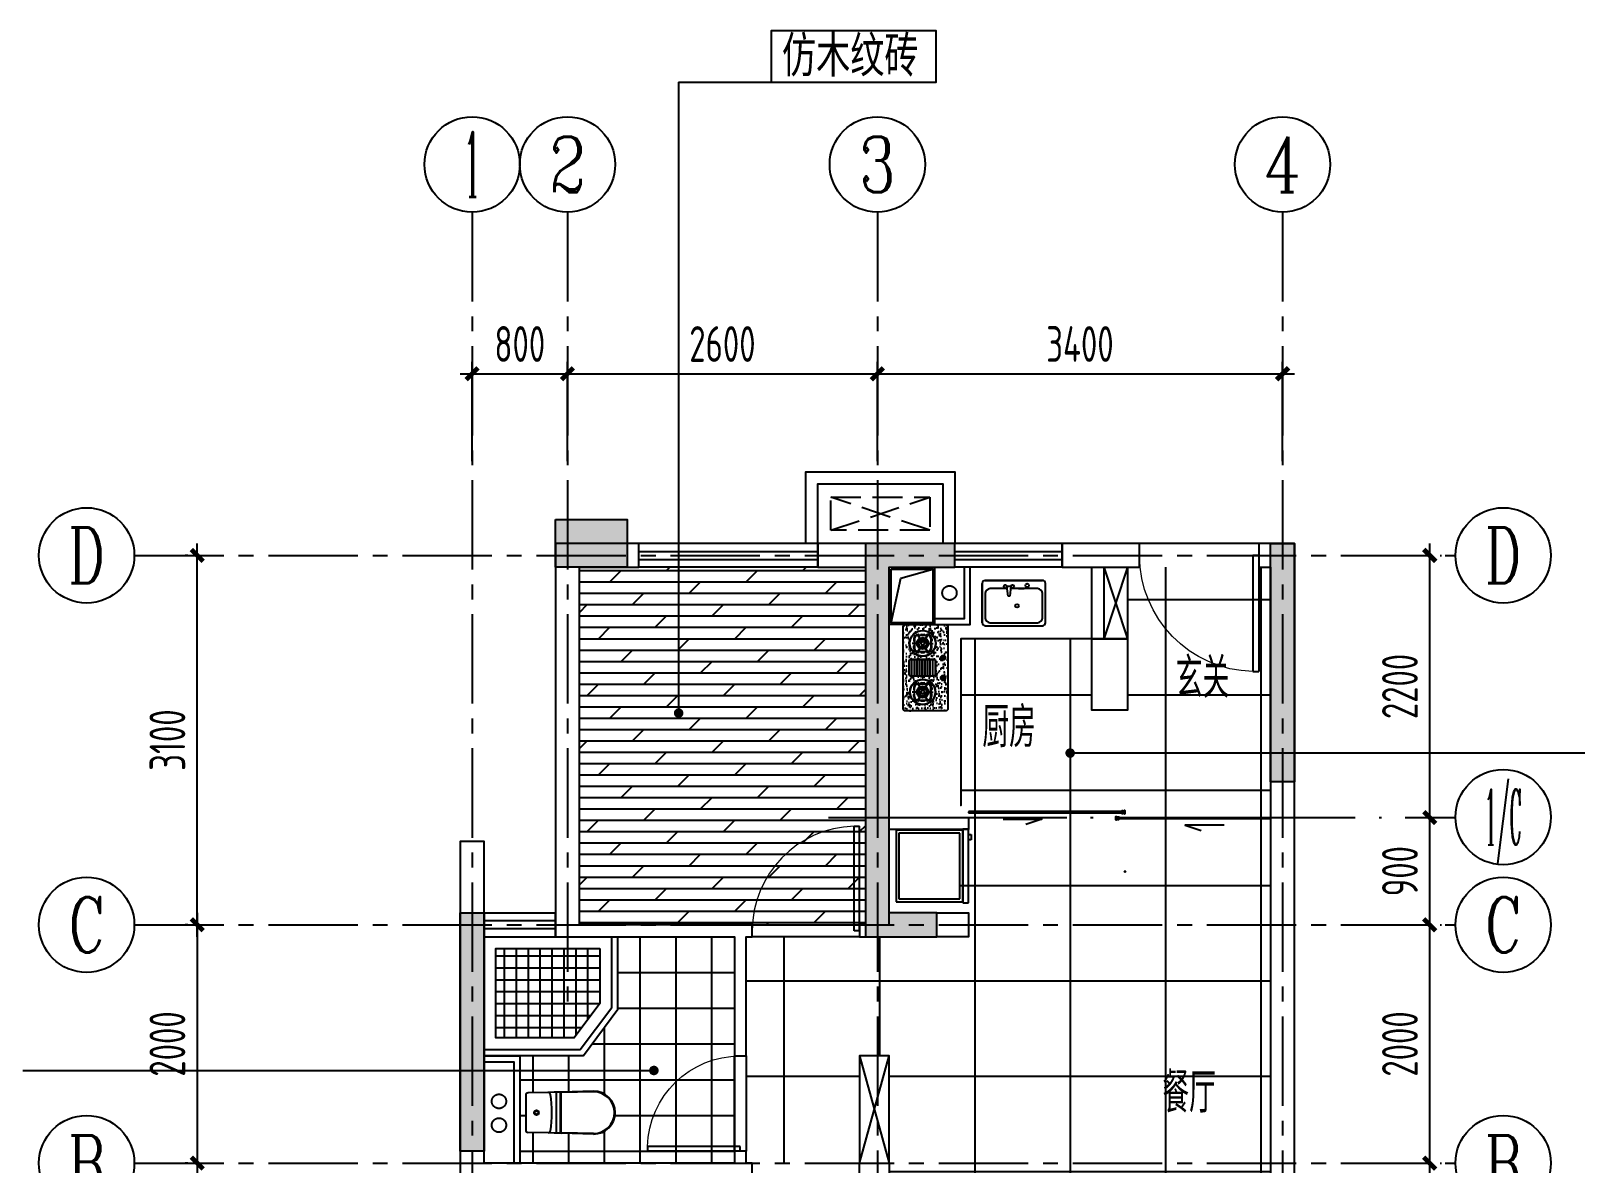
# Model space of a CAD drawing. Header units: millimetres. Extents: x -114775 to 99427, y -123028 to 12078.
# Drawn here: x 22771 to 35729, y -95129 to -85627 of the extents above; entities that cross this region are included whole.
import ezdxf
from ezdxf.enums import TextEntityAlignment as Align

# ---------------------------------------------------------------- set-up
doc = ezdxf.new("R2010")
doc.units = ezdxf.units.MM
doc.header["$LTSCALE"] = 1000
for name, pattern in [('6#轴网(1-4)20181120$0$11 12 17 18 19 20 21 22-ZW$0$DOTE', [2.42, 2, -0.2, 0.02, -0.2]), ('CENTER', [50.8, 31.75, -6.35, 6.35, -6.35]), ('CENTER2', [1.125, 0.75, -0.125, 0.125, -0.125]), ('DASH', [0.35, 0.25, -0.1]), ('PS', [3200, 1500, -200, 1500])]:
    doc.linetypes.add(name, pattern=pattern)
doc.layers.get('0').update_dxf_attribs({"linetype": 'CONTINUOUS'})
doc.layers.get('Defpoints').update_dxf_attribs({"color": 6, "linetype": 'CONTINUOUS'})
for name, color, linetype in [('6#轴网(1-4)20181120$0$11 12 17 18 19 20 21 22-ZW$0$AXIS_轴号_A', 8, 'CONTINUOUS'), ('6#轴网(1-4)20181120$0$11 12 17 18 19 20 21 22-ZW$0$AXIS_轴文_A', 8, 'CONTINUOUS'), ('6#轴网(1-4)20181120$0$11 12 17 18 19 20 21 22-ZW$0$AXIS_轴线_A', 8, '6#轴网(1-4)20181120$0$11 12 17 18 19 20 21 22-ZW$0$DOTE'), ('6#轴网(1-4)20181120$0$AXIS_TEXT', 8, 'CONTINUOUS'), ('A-Lvtry', 5, 'CONTINUOUS'), ('A-烟气道', 105, 'CONTINUOUS'), ('A-空调室外机', 5, 'DASH'), ('AXIS', 253, 'CENTER'), ('DIM', 3, 'CONTINUOUS'), ('P-Furniture(活动家具)', 134, 'CONTINUOUS'), ('PS', 6, 'PS'), ('PUB_HATCH', 8, 'CONTINUOUS'), ('PUB_TEXT', 7, 'CONTINUOUS'), ('WALL', 2, 'CONTINUOUS'), ('WINDOW', 4, 'CONTINUOUS'), ('剪力墙', 6, 'CONTINUOUS'), ('栏杆', 142, 'CONTINUOUS'), ('门', 9, 'CONTINUOUS')]:
    doc.layers.add(name, color=color, linetype=linetype)
doc.layers.add('A-area', color=23, linetype='CONTINUOUS', plot=False)
doc.layers.add('A-FUR', color=8, linetype='CONTINUOUS', plot=False)
doc.styles.add('6#轴网(1-4)20181120$0$11 12 17 18 19 20 21 22-ZW$0$_TCH_AXIS', font='COMPLEX', dxfattribs={"bigfont": 'GBCBIG'})
doc.styles.add('6#轴网(1-4)20181120$0$COMPLEX', font='COMPLEX')
doc.styles.get("Standard").update_dxf_attribs({"font": 'tssdeng.shx', "bigfont": 'tssdchn.shx'})
doc.styles.add('ZZ', font='tssdeng.shx', dxfattribs={"width": 0.7, "bigfont": 'tssdchn.shx'})
doc.styles.add('黑体', font='simhei.ttf')
doc.dimstyles.new('TSSD_100_100', dxfattribs={"dimtxt": 300, "dimasz": 100, "dimexe": 100, "dimexo": 250, "dimgap": 100, "dimtad": 1, "dimdec": 0, "dimzin": 0, "dimdsep": 46, "dimtxsty": 'ZZ', "dimblk": 'ARCHTICK', "dimcen": 0, "dimdle": 100, "dimclrd": 256, "dimclrt": 7, "dimadec": 0, "dimazin": 0, "dimtfac": 1, "dimtdec": 0, "dimtix": 1, "dimtmove": 2, "dimatfit": 3, "dimfxl": 0, "dimtolj": 1, "dimtzin": 0, "dimarcsym": 0})

# ---------------------------------------------------------------- blocks, each defined once
blk = doc.blocks.new('BX1')
at = {"layer": 'A-Lvtry'}
for p, q in [((-560, 8), (-608, 8)), ((-608, 8), (-608, -608)), ((-560, -608), (-560, 8)), ((0, 0), (-560, 0)), ((0, -600), (0, 0)), ((-560, 0), (-560, -600)), ((-24, -24), (-536, -24)), ((-536, -24), (-536, -576)), ((-24, -576), (-24, -24)), ((-631, -564), (-631, -520)), ((-631, -520), (-608, -520)), ((-608, -564), (-631, -564)), ((-608, -520), (-608, -564)), ((-608, -608), (-560, -608)), ((-560, -600), (0, -600)), ((-536, -576), (-24, -576))]:
    blk.add_line(p, q, dxfattribs=at)
blk = doc.blocks.new('A$C558726A8')
at = {"layer": 'P-Furniture(活动家具)'}
h = blk.add_hatch(dxfattribs=at)
h.set_pattern_fill('AR-SAND,_O', color=250)
h.set_pattern_definition([(37.5, (-27199.047, -9670.22), (-1.60003, 48.941324), [0, -38.608, 0, -43.18, 0, -41.275]), (7.5, (-27199.05, -9670.22), (44.95233, 71.68251), [0, -20.828, 0, -34.798, 0, -13.335]), (327.5, (-27230.29, -9670.22), (79.09924, 0.14372), [0, -12.7, 0, -45.72, 0, -59.69]), (317.5, (-27230.29, -9670.22), (76.35565, 22.29293), [0, -6.35, 0, -29.972, 0, -34.29])])
h.paths.add_polyline_path([(-343, 375, 0.414214), (-362, 356), (-362, 20, 0.414214), (-343, 0), (343, 0, 0.414214), (362, 20), (362, 356, 0.414214), (343, 375)])
h.paths.add_polyline_path([(72, 309), (72, 121, -0.414214), (56, 105), (-56, 105, -0.414214), (-72, 121), (-72, 309, -0.414214), (-56, 325), (56, 325, -0.414214)], flags=16)
h.paths.add_polyline_path([(70, 309), (70, 121, -0.414214), (56, 107), (-56, 107, -0.414214), (-70, 121), (-70, 309, -0.414214), (-56, 323), (56, 323, -0.414214)], flags=0)
h.paths.add_polyline_path([(313, 212, -1), (94, 212, -1)], flags=16)
h.paths.add_polyline_path([(311, 212, -1), (96, 212, -1)], flags=0)
h.paths.add_polyline_path([(165, 287), (183, 287, -0.359638), (191, 280), (216, 280, -0.359638), (225, 287), (243, 287, -0.414214), (279, 251, -0.251251), (272, 242), (272, 230, -0.359638), (279, 221), (279, 202, -0.359638), (272, 194), (272, 181, -0.251251), (279, 173, -0.414214), (243, 136), (225, 136, -0.359638), (216, 143), (191, 143, -0.359638), (183, 136), (165, 136, -0.414214), (128, 173, -0.251251), (135, 181), (135, 194, -0.359638), (128, 202), (128, 221, -0.359638), (135, 230), (135, 242, -0.251251), (128, 251, -0.414214)], flags=0)
h.paths.add_polyline_path([(253, 212, -1), (155, 212, -1)], flags=0)
h.paths.add_polyline_path([(243, 212, -1), (165, 212, -1)], flags=0)
h.paths.add_polyline_path([(240, 212, -1), (167, 212, -1)], flags=0)
h.paths.add_polyline_path([(237, 212, -1), (170, 212, -1)], flags=0)
h.paths.add_polyline_path([(175, 219), (190, 218, -0.299124), (204, 226, -0.028861), (205, 226), (212, 240, -0.215015), (224, 233), (215, 221, -0.330841), (215, 203), (224, 190, -0.215015), (212, 183), (205, 197, -0.028861), (204, 197, -0.299124), (190, 206), (175, 205, -0.215015)], flags=0)
h.paths.add_polyline_path([(-96, 212, -1), (-311, 212, -1)], flags=16)
h.paths.add_polyline_path([(-98, 212, -1), (-309, 212, -1)], flags=0)
h.paths.add_polyline_path([(-128, 251, -0.251251), (-135, 242), (-135, 230, -0.359638), (-128, 221), (-128, 202, -0.359638), (-135, 194), (-135, 181, -0.251251), (-128, 173, -0.414214), (-165, 136), (-183, 136, -0.359638), (-191, 143), (-216, 143, -0.359638), (-225, 136), (-243, 136, -0.414214), (-279, 173, -0.251251), (-272, 181), (-272, 194, -0.359638), (-279, 202), (-279, 221, -0.359638), (-272, 230), (-272, 242, -0.251251), (-279, 251, -0.414214), (-243, 287), (-225, 287, -0.359638), (-216, 280), (-191, 280, -0.359638), (-183, 287), (-165, 287, -0.414214)], flags=0)
h.paths.add_polyline_path([(-155, 212, -1), (-253, 212, -1)], flags=0)
h.paths.add_polyline_path([(-165, 212, -1), (-243, 212, -1)], flags=0)
h.paths.add_polyline_path([(-167, 212, -1), (-240, 212, -1)], flags=0)
h.paths.add_polyline_path([(-170, 212, -1), (-237, 212, -1)], flags=0)
h.paths.add_polyline_path([(-175, 219, -0.215015), (-175, 205), (-190, 206, -0.299124), (-204, 197, -0.028861), (-205, 197), (-212, 183, -0.215015), (-224, 190), (-215, 203, -0.330841), (-215, 221), (-224, 233, -0.215015), (-212, 240), (-205, 226, -0.028861), (-204, 226, -0.299124), (-190, 218)], flags=0)
h.paths.add_polyline_path([(103, 41, -1), (64, 41, -1)], flags=16)
h.paths.add_polyline_path([(86, 57), (86, 56, -0.877066), (86, 26), (86, 25, -1), (82, 25), (82, 26, -0.877066), (82, 56), (82, 57, -1)], flags=0)
h.paths.add_polyline_path([(97, 53, -1.000001), (94, 53, -1.000001)], flags=0)
h.paths.add_polyline_path([(102, 41, -1.000001), (100, 41, -1.000001)], flags=0)
h.paths.add_polyline_path([(-64, 41, -1), (-103, 41, -1)], flags=16)
h.paths.add_polyline_path([(-82, 57), (-82, 56, -0.877066), (-82, 26), (-82, 25, -1), (-86, 25), (-86, 26, -0.877066), (-86, 56), (-86, 57, -1)], flags=0)
h.paths.add_polyline_path([(-94, 53, -1.000001), (-97, 53, -1.000001)], flags=0)
h.paths.add_polyline_path([(-100, 41, -1.000001), (-102, 41, -1.000001)], flags=0)
for points in [[(-100, 41, 1), (-102, 41, 1)], [(-97, 54, 1.000001), (-94, 54, 1.000001)], [(94, 54, 1.000001), (97, 54, 1.000001)], [(102, 41, 1), (100, 41, 1)]]:
    blk.add_hatch(color=251, dxfattribs=at).paths.add_polyline_path(points)
at = {"layer": 'P-Furniture(活动家具)', "color": 251}
for p, q in [((-243, 287), (-225, 287)), ((-243, 280), (-165, 280)), ((-204, 240), (-204, 300)), ((-165, 287), (-183, 287)), ((-70, 304), (70, 304)), ((-70, 302), (70, 302)), ((-70, 282), (70, 282)), ((-70, 280), (70, 280)), ((-70, 260), (70, 260)), ((165, 287), (183, 287)), ((243, 280), (165, 280)), ((204, 240), (204, 300)), ((243, 287), (225, 287)), ((-284, 258), (-224, 224)), ((-284, 165), (-224, 200)), ((-228, 226), (-280, 256)), ((-228, 198), (-280, 168)), ((-279, 221), (-279, 202)), ((-272, 251), (-272, 173)), ((-243, 143), (-165, 143)), ((-243, 136), (-225, 136)), ((-224, 233), (-212, 240)), ((-215, 221), (-224, 233)), ((-215, 203), (-224, 190)), ((-212, 183), (-224, 190)), ((-211, 224), (-218, 237)), ((-211, 199), (-218, 187)), ((-205, 226), (-212, 240)), ((-205, 197), (-212, 183)), ((-204, 183), (-204, 124)), ((-190, 218), (-175, 219)), ((-190, 206), (-175, 205)), ((-189, 212), (-175, 212)), ((-123, 258), (-183, 224)), ((-123, 165), (-183, 200)), ((-165, 136), (-183, 136)), ((-179, 226), (-127, 256)), ((-179, 198), (-127, 168)), ((-175, 219), (-175, 205)), ((-135, 251), (-135, 173)), ((-128, 221), (-128, 202)), ((-70, 258), (70, 258)), ((-70, 238), (70, 238)), ((-70, 236), (70, 236)), ((-70, 216), (70, 216)), ((-70, 214), (70, 214)), ((-70, 194), (70, 194)), ((-70, 192), (70, 192)), ((-70, 172), (70, 172)), ((-70, 170), (70, 170)), ((-70, 150), (70, 150)), ((-70, 148), (70, 148)), ((123, 258), (183, 224)), ((123, 165), (183, 200)), ((179, 226), (127, 256)), ((179, 198), (127, 168)), ((128, 221), (128, 202)), ((135, 251), (135, 173)), ((243, 143), (165, 143)), ((165, 136), (183, 136)), ((190, 218), (175, 219)), ((175, 219), (175, 205)), ((189, 212), (175, 212)), ((190, 206), (175, 205)), ((204, 183), (204, 124)), ((205, 226), (212, 240)), ((205, 197), (212, 183)), ((211, 224), (218, 237)), ((211, 199), (218, 187)), ((224, 233), (212, 240)), ((212, 183), (224, 190)), ((215, 221), (224, 233)), ((215, 203), (224, 190)), ((284, 258), (224, 224)), ((284, 165), (224, 200)), ((243, 136), (225, 136)), ((228, 226), (280, 256)), ((228, 198), (280, 168)), ((272, 251), (272, 173)), ((279, 221), (279, 202)), ((-70, 128), (70, 128)), ((-70, 126), (70, 126))]:
    blk.add_line(p, q, dxfattribs=at)
at = {"layer": 'P-Furniture(活动家具)'}
blk.add_lwpolyline([(-343, 0, -0.414214), (-362, 20), (-362, 356, -0.414214), (-343, 375), (343, 375, -0.414214), (362, 356), (362, 20, -0.414214), (343, 0)], format="xyb", close=True, dxfattribs=at)
at = {"layer": 'P-Furniture(活动家具)', "color": 251, "const_width": 0.979}
for points in [[(-204, 240), (-204, 300)], [(204, 240), (204, 300)], [(-228, 226), (-280, 256)], [(-228, 198), (-280, 168)], [(-204, 183), (-204, 124)], [(-179, 226), (-127, 256)], [(-179, 198), (-127, 168)], [(179, 226), (127, 256)], [(179, 198), (127, 168)], [(204, 183), (204, 124)], [(228, 226), (280, 256)], [(228, 198), (280, 168)]]:
    blk.add_lwpolyline(points, dxfattribs=at)
at = {"layer": 'P-Furniture(活动家具)', "color": 251}
for points in [[(-72, 309, -0.414214), (-56, 325), (56, 325, -0.414214), (72, 309), (72, 121, -0.414214), (56, 105), (-56, 105, -0.414214), (-72, 121)], [(-70, 309, -0.414214), (-56, 323), (56, 323, -0.414214), (70, 309), (70, 121, -0.414214), (56, 107), (-56, 107, -0.414214), (-70, 121)], [(-86, 25), (-86, 58, -1), (-82, 58), (-82, 25, -1)], [(86, 25), (86, 58, 1), (82, 58), (82, 25, 1)]]:
    blk.add_lwpolyline(points, format="xyb", close=True, dxfattribs=at)
at = {"layer": 'P-Furniture(活动家具)', "color": 251, "const_width": 0.979}
for points in [[(-204, 226, -1), (-204, 197, -1), (-204, 226, -1)], [(204, 226, 1), (204, 197, 1), (204, 226, 1)]]:
    blk.add_lwpolyline(points, format="xyb", dxfattribs=at)
at = {"layer": 'P-Furniture(活动家具)', "color": 251}
for centre, radius in [((-204, 212), 107), ((-204, 212), 105), ((204, 212), 109), ((204, 212), 107), ((-204, 212), 39.1), ((-204, 212), 36.2), ((-204, 212), 33.3), ((-204, 212), 14.7), ((204, 212), 39.1), ((204, 212), 36.2), ((204, 212), 33.3), ((204, 212), 14.7), ((-84, 41), 19.3), ((-101, 41), 1.44), ((-96, 54), 1.44), ((84, 41), 19.3), ((96, 54), 1.44), ((101, 41), 1.44)]:
    blk.add_circle(centre, radius, dxfattribs=at)
at = {"layer": 'P-Furniture(活动家具)'}
for centre in [(-204, 212), (204, 212)]:
    blk.add_circle(centre, 48.9, dxfattribs=at)
at = {"layer": 'P-Furniture(活动家具)', "color": 251}
for centre, radius, start, end in [((-243, 251), 36.2, 90, 180), ((-243, 251), 29.4, 90, 180), ((-224, 278), 8.76, 12.564, 91.6861), ((-183, 278), 8.76, 88.3139, 167.436), ((-165, 251), 36.2, 0, 90), ((-165, 251), 29.4, 0, 90), ((165, 251), 36.2, 90, 180), ((165, 251), 29.4, 90, 180), ((183, 278), 8.76, 12.564, 91.6861), ((224, 278), 8.76, 88.3139, 167.436), ((243, 251), 36.2, 0, 90), ((243, 251), 29.4, 0, 90), ((-267, 253), 11.8, 189.6676, 246.0824), ((-270, 221), 8.76, 102.564, 181.686), ((-270, 202), 8.76, 178.3139, 257.436), ((-267, 171), 11.8, 113.9176, 170.3324), ((-243, 173), 36.2, 180, 270), ((-243, 173), 29.4, 180, 270), ((-224, 145), 8.76, 268.3139, 347.436), ((-210, 224), 16.7, 95.7306, 144.2694), ((-210, 200), 16.7, 215.7306, 264.2694), ((-183, 145), 8.76, 192.564, 271.6861), ((-190, 212), 16.7, 335.7306, 24.2694), ((-165, 173), 36.2, 270, 0), ((-165, 173), 29.4, 270, 0), ((-140, 253), 11.8, 293.9176, 350.3324), ((-137, 221), 8.76, 358.314, 77.436), ((-137, 202), 8.76, 282.564, 1.6861), ((-140, 171), 11.8, 9.6676, 66.0824), ((140, 253), 11.8, 189.6676, 246.0824), ((137, 221), 8.76, 102.564, 181.686), ((137, 202), 8.76, 178.3139, 257.436), ((140, 171), 11.8, 113.9176, 170.3324), ((165, 173), 36.2, 180, 270), ((165, 173), 29.4, 180, 270), ((190, 212), 16.7, 155.7306, 204.2694), ((183, 145), 8.76, 268.3139, 347.436), ((210, 224), 16.7, 35.7306, 84.2694), ((210, 200), 16.7, 275.7306, 324.2694), ((224, 145), 8.76, 192.564, 271.6861), ((243, 173), 36.2, 270, 0), ((243, 173), 29.4, 270, 0), ((267, 253), 11.8, 293.9176, 350.3324), ((270, 221), 8.76, 358.314, 77.436), ((270, 202), 8.76, 282.564, 1.6861), ((267, 171), 11.8, 9.6676, 66.0824), ((-84, 41), 15.3, 97.4942, 262.5058), ((-84, 41), 15.3, 277.4942, 82.5058), ((84, 41), 15.3, 97.4942, 262.5058), ((84, 41), 15.3, 277.4942, 82.5058)]:
    blk.add_arc(centre, radius, start, end, dxfattribs=at)
blk = doc.blocks.new('A$C6BCA2219')
at = {"layer": 'P-Furniture(活动家具)'}
for p, q in [((-415, 355), (-415, 25)), ((-415, 25), (-415, 355)), ((-390, 380), (90, 380)), ((90, 380), (-390, 380)), ((115, 25), (115, 355)), ((-390, 0), (90, 0))]:
    blk.add_line(p, q, dxfattribs=at)
at = {"layer": 'P-Furniture(活动家具)', "color": 251}
for p, q in [((-390, 269), (-390, 67)), ((-206, 311), (-348, 311)), ((-197, 249), (-210, 333)), ((-210, 333), (-174, 333)), ((-174, 333), (-184, 249)), ((-62, 311), (-177, 311)), ((-111, 311), (-62, 311)), ((48, 311), (-111, 311)), ((90, 67), (90, 269)), ((-184, 249), (-197, 249)), ((-348, 25), (-62, 25)), ((-62, 25), (48, 25))]:
    blk.add_line(p, q, dxfattribs=at)
for centre, radius in [((-223, 329), 12.8), ((-161, 330), 12.8), ((-38, 338), 14.8), ((-123, 167), 14.8)]:
    blk.add_circle(centre, radius, dxfattribs=at)
at = {"layer": 'P-Furniture(活动家具)'}
for centre, radius, start, end in [((-390, 354), 25.7, 89.8183, 178.9194), ((90, 355), 25.2, 0, 90), ((-390, 26), 25.7, 181.0806, 270.1817), ((90, 25), 25.2, 270, 0)]:
    blk.add_arc(centre, radius, start, end, dxfattribs=at)
at = {"layer": 'P-Furniture(活动家具)', "color": 251}
for centre, start, end in [((-348, 269), 90, 180), ((48, 269), 0, 90), ((-348, 67), 180, 270), ((48, 67), 270, 0)]:
    blk.add_arc(centre, 42, start, end, dxfattribs=at)
blk = doc.blocks.new('A$C2EEA3612')
at = {"linetype": 'Continuous'}
for p, q in [((-180, 570), (-173, 300)), ((-175, 570), (-168, 300)), ((175, 570), (168, 300)), ((180, 570), (173, 300)), ((-173, 300), (-171, 240)), ((-163, 295), (163, 295)), ((-163, 290), (163, 290)), ((173, 300), (171, 240)), ((-172, 255), (172, 255)), ((-171, 240), (-169, 187)), ((-169, 187), (-166, 19)), ((169, 187), (166, 19)), ((171, 240), (169, 187)), ((-146, 0), (146, 0))]:
    blk.add_line(p, q, dxfattribs=at)
for radius in [20, 15]:
    blk.add_circle((0, 90), radius, dxfattribs=at)
for centre, radius, start, end in [((0, 570), 180, 0, 180), ((0, 570), 175, 0, 180), ((-163, 300), 10, 181.7534, 270), ((-163, 300), 5, 181.7534, 270), ((163, 300), 5, 270, 358.2466), ((163, 300), 10, 270, 358.2466), ((-149, 187), 20, 99.8557, 181.7534), ((0, -673), 893, 80.1443, 99.8557), ((149, 187), 20, 358.2466, 80.1443), ((-146, 20), 20, 181.7534, 270), ((146, 20), 20, 270, 358.2466)]:
    blk.add_arc(centre, radius, start, end, dxfattribs=at)
blk = doc.blocks.new('g3wr')
at = {"color": 251}
blk.add_wipeout([(92376, 176270), (92376, 176416), (92376, 176562), (92382, 176575), (92396, 176582), (92459, 176583), (92576, 176581), (92666, 176589), (92736, 176588), (92946, 176596), (92946, 176591), (93057, 176558), (93057, 176558), (93126, 176416), (93076, 176298), (92946, 176236), (92831, 176244), (92676, 176243), (92576, 176251), (92396, 176250)], dxfattribs=at)
at = {"xscale": -1, "rotation": 270}
blk.add_blockref('A$C2EEA3612', (92376, 176416), dxfattribs=at)
blk = doc.blocks.new('6#轴网(1-4)20181120$0$_AXISO')
at = {"color": 8}
blk.add_circle((0, 0), 0.5, dxfattribs=at)
at = {"layer": '6#轴网(1-4)20181120$0$AXIS_TEXT', "color": 8, "style": '6#轴网(1-4)20181120$0$COMPLEX', "width": 1.041667}
blk.add_attdef('A', text='', height=0.56, dxfattribs=at).set_placement((-0.25, -0.28), (0.25, -0.28), align=Align.FIT)
blk = doc.blocks.new('_ArchTick')
at = {"color": 0, "linetype": 'ByBlock', "const_width": 0.4}
blk.add_lwpolyline([(-0.5, -0.5), (0.5, 0.5)], dxfattribs=at)
blk = doc.blocks.new('*D358')
at = {"layer": 'Defpoints', "color": 0}
for p in [(-2307, 8900), (-2135, 8900), (-2135, 5800)]:
    blk.add_point(p, dxfattribs=at)
at = {"layer": 'DIM', "lineweight": -2}
blk.add_line((-2307, 5700), (-2307, 9000), dxfattribs=at)
at = {"layer": 'DIM', "color": 0, "lineweight": -2}
for p, q in [((-2385, 8900), (-2407, 8900)), ((-2385, 5800), (-2407, 5800))]:
    blk.add_line(p, q, dxfattribs=at)
at = {"layer": 'DIM', "lineweight": -2, "xscale": 100, "yscale": 100, "zscale": 100}
for p, rotation in [((-2307, 8900), 90), ((-2307, 5800), 270)]:
    blk.add_blockref('_ArchTick', p, dxfattribs=dict(at, rotation=rotation))
at = {"layer": 'DIM', "color": 7, "insert": (-2557, 7350), "char_height": 300, "attachment_point": 5, "rotation": 90, "style": 'ZZ'}
blk.add_mtext('\\A1;3100', dxfattribs=at)
blk = doc.blocks.new('*D361')
at = {"layer": 'Defpoints', "color": 0}
for p in [(-2135, 5800), (-2307, 3800), (-2135, 3800)]:
    blk.add_point(p, dxfattribs=at)
at = {"layer": 'DIM', "lineweight": -2}
blk.add_line((-2307, 5900), (-2307, 3700), dxfattribs=at)
at = {"layer": 'DIM', "color": 0, "lineweight": -2}
for p, q in [((-2385, 5800), (-2407, 5800)), ((-2385, 3800), (-2407, 3800))]:
    blk.add_line(p, q, dxfattribs=at)
at = {"layer": 'DIM', "lineweight": -2, "xscale": 100, "yscale": 100, "zscale": 100}
for p, rotation in [((-2307, 5800), 90), ((-2307, 3800), 270)]:
    blk.add_blockref('_ArchTick', p, dxfattribs=dict(at, rotation=rotation))
at = {"layer": 'DIM', "color": 7, "insert": (-2557, 4800), "char_height": 300, "attachment_point": 5, "rotation": 90, "style": 'ZZ'}
blk.add_mtext('\\A1;2000', dxfattribs=at)
blk = doc.blocks.new('*D362')
at = {"layer": 'Defpoints', "color": 0}
for p in [(-2135, 3800), (-2307, 100), (-2135, 100)]:
    blk.add_point(p, dxfattribs=at)
at = {"layer": 'DIM', "lineweight": -2}
blk.add_line((-2307, 3900), (-2307, 0), dxfattribs=at)
at = {"layer": 'DIM', "color": 0, "lineweight": -2}
for p, q in [((-2385, 3800), (-2407, 3800)), ((-2385, 100), (-2407, 100))]:
    blk.add_line(p, q, dxfattribs=at)
at = {"layer": 'DIM', "lineweight": -2, "xscale": 100, "yscale": 100, "zscale": 100}
for p, rotation in [((-2307, 3800), 90), ((-2307, 100), 270)]:
    blk.add_blockref('_ArchTick', p, dxfattribs=dict(at, rotation=rotation))
at = {"layer": 'DIM', "color": 7, "insert": (-2557, 1950), "char_height": 300, "attachment_point": 5, "rotation": 90, "style": 'ZZ'}
blk.add_mtext('\\A1;3700', dxfattribs=at)
blk = doc.blocks.new('*D363')
at = {"layer": 'Defpoints', "color": 0}
for p in [(6800, 10424), (3400, 9440), (6800, 9440)]:
    blk.add_point(p, dxfattribs=at)
at = {"layer": 'DIM', "color": 0, "lineweight": -2}
for p, q in [((3400, 9690), (3400, 10524)), ((6800, 9690), (6800, 10524))]:
    blk.add_line(p, q, dxfattribs=at)
at = {"layer": 'DIM', "lineweight": -2}
blk.add_line((3300, 10424), (6900, 10424), dxfattribs=at)
at = {"layer": 'DIM', "lineweight": -2, "xscale": 100, "yscale": 100, "zscale": 100, "rotation": 180}
blk.add_blockref('_ArchTick', (3400, 10424), dxfattribs=at)
at = {"layer": 'DIM', "lineweight": -2, "xscale": 100, "yscale": 100, "zscale": 100}
blk.add_blockref('_ArchTick', (6800, 10424), dxfattribs=at)
at = {"layer": 'DIM', "color": 7, "insert": (5100, 10674), "char_height": 300, "attachment_point": 5, "style": 'ZZ'}
blk.add_mtext('\\A1;3400', dxfattribs=at)
blk = doc.blocks.new('*D365')
at = {"layer": 'Defpoints', "color": 0}
for p in [(7872, 3800), (8035, 3800), (7872, 100)]:
    blk.add_point(p, dxfattribs=at)
at = {"layer": 'DIM', "lineweight": -2}
blk.add_line((8035, 0), (8035, 3900), dxfattribs=at)
at = {"layer": 'DIM', "color": 0, "lineweight": -2}
for p, q in [((8122, 3800), (8135, 3800)), ((8122, 100), (8135, 100))]:
    blk.add_line(p, q, dxfattribs=at)
at = {"layer": 'DIM', "lineweight": -2, "xscale": 100, "yscale": 100, "zscale": 100}
for p, rotation in [((8035, 3800), 90), ((8035, 100), 270)]:
    blk.add_blockref('_ArchTick', p, dxfattribs=dict(at, rotation=rotation))
at = {"layer": 'DIM', "color": 7, "insert": (7785, 1950), "char_height": 300, "attachment_point": 5, "rotation": 90, "style": 'ZZ'}
blk.add_mtext('\\A1;3700', dxfattribs=at)
blk = doc.blocks.new('*D366')
at = {"layer": 'Defpoints', "color": 0}
for p in [(7872, 5800), (8035, 5800), (7872, 3800)]:
    blk.add_point(p, dxfattribs=at)
at = {"layer": 'DIM', "lineweight": -2}
blk.add_line((8035, 3700), (8035, 5900), dxfattribs=at)
at = {"layer": 'DIM', "color": 0, "lineweight": -2}
for p, q in [((8122, 5800), (8135, 5800)), ((8122, 3800), (8135, 3800))]:
    blk.add_line(p, q, dxfattribs=at)
at = {"layer": 'DIM', "lineweight": -2, "xscale": 100, "yscale": 100, "zscale": 100}
for p, rotation in [((8035, 5800), 90), ((8035, 3800), 270)]:
    blk.add_blockref('_ArchTick', p, dxfattribs=dict(at, rotation=rotation))
at = {"layer": 'DIM', "color": 7, "insert": (7785, 4800), "char_height": 300, "attachment_point": 5, "rotation": 90, "style": 'ZZ'}
blk.add_mtext('\\A1;2000', dxfattribs=at)
blk = doc.blocks.new('*D367')
at = {"layer": 'Defpoints', "color": 0}
for p in [(7872, 6700), (8035, 6700), (7872, 5800)]:
    blk.add_point(p, dxfattribs=at)
at = {"layer": 'DIM', "lineweight": -2}
blk.add_line((8035, 5700), (8035, 6800), dxfattribs=at)
at = {"layer": 'DIM', "color": 0, "lineweight": -2}
for p, q in [((8122, 6700), (8135, 6700)), ((8122, 5800), (8135, 5800))]:
    blk.add_line(p, q, dxfattribs=at)
at = {"layer": 'DIM', "lineweight": -2, "xscale": 100, "yscale": 100, "zscale": 100}
for p, rotation in [((8035, 6700), 90), ((8035, 5800), 270)]:
    blk.add_blockref('_ArchTick', p, dxfattribs=dict(at, rotation=rotation))
at = {"layer": 'DIM', "color": 7, "insert": (7785, 6250), "char_height": 300, "attachment_point": 5, "rotation": 90, "style": 'ZZ'}
blk.add_mtext('\\A1;900', dxfattribs=at)
blk = doc.blocks.new('*D368')
at = {"layer": 'Defpoints', "color": 0}
for p in [(7872, 8900), (8035, 8900), (7872, 6700)]:
    blk.add_point(p, dxfattribs=at)
at = {"layer": 'DIM', "lineweight": -2}
blk.add_line((8035, 6600), (8035, 9000), dxfattribs=at)
at = {"layer": 'DIM', "color": 0, "lineweight": -2}
for p, q in [((8122, 8900), (8135, 8900)), ((8122, 6700), (8135, 6700))]:
    blk.add_line(p, q, dxfattribs=at)
at = {"layer": 'DIM', "lineweight": -2, "xscale": 100, "yscale": 100, "zscale": 100}
for p, rotation in [((8035, 8900), 90), ((8035, 6700), 270)]:
    blk.add_blockref('_ArchTick', p, dxfattribs=dict(at, rotation=rotation))
at = {"layer": 'DIM', "color": 7, "insert": (7785, 7800), "char_height": 300, "attachment_point": 5, "rotation": 90, "style": 'ZZ'}
blk.add_mtext('\\A1;2200', dxfattribs=at)
blk = doc.blocks.new('*D369')
at = {"layer": 'Defpoints', "color": 0}
for p in [(800, 10424), (0, 9440), (800, 9440)]:
    blk.add_point(p, dxfattribs=at)
at = {"layer": 'DIM', "color": 0, "lineweight": -2}
for p, q in [((0, 9690), (0, 10524)), ((800, 9690), (800, 10524))]:
    blk.add_line(p, q, dxfattribs=at)
at = {"layer": 'DIM', "lineweight": -2}
blk.add_line((-100, 10424), (900, 10424), dxfattribs=at)
at = {"layer": 'DIM', "lineweight": -2, "xscale": 100, "yscale": 100, "zscale": 100, "rotation": 180}
blk.add_blockref('_ArchTick', (0, 10424), dxfattribs=at)
at = {"layer": 'DIM', "lineweight": -2, "xscale": 100, "yscale": 100, "zscale": 100}
blk.add_blockref('_ArchTick', (800, 10424), dxfattribs=at)
at = {"layer": 'DIM', "color": 7, "insert": (400, 10674), "char_height": 300, "attachment_point": 5, "style": 'ZZ'}
blk.add_mtext('\\A1;800', dxfattribs=at)
blk = doc.blocks.new('*D370')
at = {"layer": 'Defpoints', "color": 0}
for p in [(3400, 10424), (800, 9440), (3400, 9440)]:
    blk.add_point(p, dxfattribs=at)
at = {"layer": 'DIM', "color": 0, "lineweight": -2}
for p, q in [((800, 9690), (800, 10524)), ((3400, 9690), (3400, 10524))]:
    blk.add_line(p, q, dxfattribs=at)
at = {"layer": 'DIM', "lineweight": -2}
blk.add_line((700, 10424), (3500, 10424), dxfattribs=at)
at = {"layer": 'DIM', "lineweight": -2, "xscale": 100, "yscale": 100, "zscale": 100, "rotation": 180}
blk.add_blockref('_ArchTick', (800, 10424), dxfattribs=at)
at = {"layer": 'DIM', "lineweight": -2, "xscale": 100, "yscale": 100, "zscale": 100}
blk.add_blockref('_ArchTick', (3400, 10424), dxfattribs=at)
at = {"layer": 'DIM', "color": 7, "insert": (2100, 10674), "char_height": 300, "attachment_point": 5, "style": 'ZZ'}
blk.add_mtext('\\A1;2600', dxfattribs=at)
blk = doc.blocks.new('$DorLib2D$00000001')
for p, q in [((0.45, 0.975), (0.5, 0.975)), ((0.45, 0), (0.45, 0.975)), ((0.5, 0), (0.5, 0.975)), ((0.5, 0), (0.45, 0))]:
    blk.add_line(p, q)
at = {"lineweight": 13}
blk.add_arc((0.475, 0), 0.975, 91.4693, 180, dxfattribs=at)
blk = doc.blocks.new('$TCHSYS$WIN2D')
for p, q in [((-0.5, 0.5), (0.5, 0.5)), ((-0.5, 0.5), (-0.5, -0.5)), ((0.5, 0.5), (0.5, -0.5)), ((0.5, 0.1667), (-0.5, 0.1667)), ((0.5, -0.1667), (-0.5, -0.1667)), ((-0.5, -0.5), (0.5, -0.5))]:
    blk.add_line(p, q)
blk = doc.blocks.new('ktswaj')
at = {"linetype": 'DASH'}
blk.add_lwpolyline([(15990, 179083), (15990, 178253), (16268, 178253), (16268, 179083)], close=True, dxfattribs=at)
for points in [[(15990, 179083), (16268, 178253)], [(15990, 178253), (16268, 179083)]]:
    blk.add_lwpolyline(points, dxfattribs=at)
blk = doc.blocks.new('A3ktsjw')
at = {"layer": '栏杆'}
for points in [[(-26114, 169535), (-26114, 170135), (-24864, 170135), (-24864, 169535)], [(-26014, 169535), (-26014, 170035), (-24964, 170035), (-24964, 169535)]]:
    blk.add_lwpolyline(points, dxfattribs=at)
at = {"layer": 'A-空调室外机', "extrusion": (0, 0, -1), "zscale": -1, "rotation": 90}
blk.add_blockref('ktswaj', (204157, 153656), dxfattribs=at)
blk = doc.blocks.new('B20190310213323')
at = {"layer": 'PUB_HATCH'}
for points in [[(800, 9200), (1400, 9200), (1400, 8800), (800, 8800)], [(4000, 5900), (3600, 5900), (3600, 8800), (4150, 8800), (4150, 9000), (3400, 9000), (3400, 5700), (3600, 5700), (4000, 5700)], [(6800, 9000), (7000, 9000), (7000, 7000), (6800, 7000), (6800, 8800)], [(0, 5900), (200, 5900), (200, 3900), (0, 3900), (0, 5700)]]:
    blk.add_hatch(color=256, dxfattribs=at).paths.add_polyline_path(points)
at = {"layer": 'A-烟气道'}
for points in [[(3600, 8800), (3980, 8800), (3980, 8320), (3600, 8320)], [(3615, 8785), (3965, 8785), (3965, 8335), (3615, 8335)]]:
    blk.add_lwpolyline(points, close=True, dxfattribs=at)
blk.add_lwpolyline([(3615, 8335), (3698, 8708), (3965, 8785)], dxfattribs=at)
at = {"layer": 'WALL'}
for points in [[(1000, 5800), (1000, 8800), (1500, 8800), (1500, 9000), (800, 9000), (800, 5900), (800, 5700), (900, 5700), (2300, 5700), (2300, 4700), (2400, 4700), (2400, 5700), (2450, 5700), (2450, 5800), (2400, 5800)], [(5700, 8800), (5700, 9000), (5050, 9000), (5050, 9000), (5050, 8800)], [(7000, 100), (7000, 9000), (6700, 9000), (6700, 8800), (6800, 8800), (6800, 200), (6100, 200), (6100, 0), (6800, 0), (6800, -1400), (6500, -1400), (6500, -1600), (7000, -1600)], [(5300, 8800), (5400, 8800), (5400, 8200), (5300, 8200)], [(4265, 6600), (3600, 6600), (3600, 6700), (4265, 6700)], [(4000, 0), (3500, 0), (3500, -600), (3400, -600), (3400, 0), (2200, 0), (2200, -600), (2100, -600), (2100, -400), (2100, 200), (3400, 200), (3400, 3700), (3350, 3700), (3350, 3800), (3600, 3800), (3600, 200), (4000, 200)]]:
    blk.add_lwpolyline(points, close=True, dxfattribs=at)
for points in [[(3600, 5800), (3600, 8800), (4150, 8800), (4150, 9000), (3500, 9000), (3000, 9000), (3000, 8800), (3400, 8800), (3400, 5800), (3350, 5800), (3350, 5700), (3500, 5700)], [(3980, 8320), (4280, 8320), (4280, 8800)], [(3980, 8370), (4230, 8370), (4230, 8800)], [(600, -400), (600, 200), (200, 200), (200, 3700), (2400, 3700), (2450, 3700), (2450, 3800), (2400, 3800), (2400, 3900), (2300, 3900), (2300, 3800), (200, 3800), (200, 5700), (200, 5900), (200, 6500), (0, 6500), (0, 5800), (0, 3800), (0, 0), (500, 0), (500, -600), (600, -600), (600, -400)], [(200, 4700), (500, 4700), (500, 3800)], [(200, 4650), (450, 4650), (450, 3800)]]:
    blk.add_lwpolyline(points, dxfattribs=at)
at = {"layer": 'WALL', "elevation": 0}
blk.add_lwpolyline([(4000, 5900), (4265, 5900), (4265, 5700), (4000, 5700)], close=True, dxfattribs=at)
at = {"layer": 'WINDOW'}
for p, q in [((6700, 9000, 0), (5700, 9000, 0)), ((2300, 4700), (2300, 3900))]:
    blk.add_line(p, q, dxfattribs=at)
at = {"layer": '剪力墙', "elevation": 0}
for points in [[(800, 9200), (1400, 9200), (1400, 8800), (800, 8800)], [(4000, 5900), (3600, 5900), (3600, 8800), (4150, 8800), (4150, 9000), (3400, 9000), (3400, 5700), (3600, 5700), (4000, 5700)], [(6800, 9000), (7000, 9000), (7000, 7000), (6800, 7000), (6800, 8800)], [(0, 5900), (200, 5900), (200, 3900), (0, 3900), (0, 5700)]]:
    blk.add_lwpolyline(points, close=True, dxfattribs=at)
for points in [[(1000, 8800), (1000, 8800)], [(6800, 8800), (6800, 8800)], [(0, 5700), (0, 5700)]]:
    blk.add_lwpolyline(points, dxfattribs=at)
at = {"layer": 'A-area'}
blk.add_blockref('A3ktsjw', (29014, -160535), dxfattribs=at)
at = {"layer": 'WINDOW'}
for name, p, xscale, yscale, zscale, rotation in [('$TCHSYS$WIN2D', (2250, 8900), 1500, 200, 1500, 180), ('$TCHSYS$WIN2D', (4600, 8900), 900, 200, 900, 180), ('$DorLib2D$00000001', (6200, 8900), -1000, 1000, -1000, 180), ('$TCHSYS$WIN2D', (500, 5800), -600, 200, -600, 180), ('$DorLib2D$00000001', (2350, 4300), -800, 800, 800, 90)]:
    blk.add_blockref(name, p, dxfattribs=dict(at, xscale=xscale, yscale=yscale, zscale=zscale, rotation=rotation))
at = {"layer": 'WINDOW', "xscale": 900, "yscale": 900, "zscale": -900}
blk.add_blockref('$DorLib2D$00000001', (2900, 5750), dxfattribs=at)
blk = doc.blocks.new('B20190222125856')
at = {"layer": '6#轴网(1-4)20181120$0$11 12 17 18 19 20 21 22-ZW$0$AXIS_轴线_A'}
blk.add_line((2989.5, 6700), (8251.3, 6700), dxfattribs=at)
at = {"layer": 'AXIS', "linetype": 'CENTER2'}
for p, q in [((0, 11781), (0, -2685.7)), ((800, 11781), (800, 5144.8)), ((3400, 11781), (3400, -2685.7)), ((6800, 11781), (6800, -2685.7)), ((-2834.7, 8900), (8251.2, 8900)), ((-2834.7, 5800), (8251.2, 5800)), ((-2834.7, 3800), (8251.2, 3800))]:
    blk.add_line(p, q, dxfattribs=at)
at = {"layer": '6#轴网(1-4)20181120$0$11 12 17 18 19 20 21 22-ZW$0$AXIS_轴号_A'}
ref = blk.add_blockref('6#轴网(1-4)20181120$0$_AXISO', (0, 12181), dxfattribs=dict(at, xscale=800, yscale=800, zscale=800))
ref.add_attrib('A', '1', dxfattribs={"layer": '6#轴网(1-4)20181120$0$11 12 17 18 19 20 21 22-ZW$0$AXIS_轴文_A', "height": 544.8, "style": '6#轴网(1-4)20181120$0$11 12 17 18 19 20 21 22-ZW$0$_TCH_AXIS', "width": 0.555556}).set_placement((-64.9, 11908.6), (64.9, 11908.6), align=Align.FIT)
ref = blk.add_blockref('6#轴网(1-4)20181120$0$_AXISO', (800, 12181), dxfattribs=dict(at, xscale=800, yscale=800, zscale=800))
ref.add_attrib('A', '2', dxfattribs={"layer": '6#轴网(1-4)20181120$0$11 12 17 18 19 20 21 22-ZW$0$AXIS_轴文_A', "height": 465.9, "style": '6#轴网(1-4)20181120$0$11 12 17 18 19 20 21 22-ZW$0$_TCH_AXIS'}).set_placement((644.7, 11948), (955.3, 11948), align=Align.FIT)
ref = blk.add_blockref('6#轴网(1-4)20181120$0$_AXISO', (3400, 12181), dxfattribs=dict(at, xscale=800, yscale=800, zscale=800))
ref.add_attrib('A', '3', dxfattribs={"layer": '6#轴网(1-4)20181120$0$11 12 17 18 19 20 21 22-ZW$0$AXIS_轴文_A', "height": 465.9, "style": '6#轴网(1-4)20181120$0$11 12 17 18 19 20 21 22-ZW$0$_TCH_AXIS'}).set_placement((3244.7, 11948), (3555.3, 11948), align=Align.FIT)
ref = blk.add_blockref('6#轴网(1-4)20181120$0$_AXISO', (6800, 12181), dxfattribs=dict(at, xscale=800, yscale=800, zscale=800))
ref.add_attrib('A', '4', dxfattribs={"layer": '6#轴网(1-4)20181120$0$11 12 17 18 19 20 21 22-ZW$0$AXIS_轴文_A', "height": 465.9, "style": '6#轴网(1-4)20181120$0$11 12 17 18 19 20 21 22-ZW$0$_TCH_AXIS', "width": 0.875}).set_placement((6644.7, 11948), (6955.3, 11948), align=Align.FIT)
at = {"layer": '6#轴网(1-4)20181120$0$11 12 17 18 19 20 21 22-ZW$0$AXIS_轴号_A', "color": 6}
ref = blk.add_blockref('6#轴网(1-4)20181120$0$_AXISO', (-3234.7, 8900), dxfattribs=dict(at, xscale=800, yscale=800, zscale=800))
ref.add_attrib('A', 'D', dxfattribs={"layer": '6#轴网(1-4)20181120$0$11 12 17 18 19 20 21 22-ZW$0$AXIS_轴文_A', "height": 465.9, "style": '6#轴网(1-4)20181120$0$11 12 17 18 19 20 21 22-ZW$0$_TCH_AXIS', "width": 0.823529}).set_placement((-3390, 8667), (-3079.3, 8667), align=Align.FIT)
ref = blk.add_blockref('6#轴网(1-4)20181120$0$_AXISO', (8651.2, 8900), dxfattribs=dict(at, xscale=800, yscale=800, zscale=800))
ref.add_attrib('A', 'D', dxfattribs={"layer": '6#轴网(1-4)20181120$0$11 12 17 18 19 20 21 22-ZW$0$AXIS_轴文_A', "height": 465.9, "style": '6#轴网(1-4)20181120$0$11 12 17 18 19 20 21 22-ZW$0$_TCH_AXIS', "width": 0.823529}).set_placement((8495.9, 8667), (8806.5, 8667), align=Align.FIT)
ref = blk.add_blockref('6#轴网(1-4)20181120$0$_AXISO', (8651.3, 6703.8), dxfattribs=dict(at, xscale=800, yscale=800, zscale=800))
ref.add_attrib('A', '1/C', dxfattribs={"layer": '6#轴网(1-4)20181120$0$11 12 17 18 19 20 21 22-ZW$0$AXIS_轴文_A', "height": 465.95, "style": '6#轴网(1-4)20181120$0$11 12 17 18 19 20 21 22-ZW$0$_TCH_AXIS', "width": 0.269231}).set_placement((8496, 6470.9), (8806.6, 6470.9), align=Align.FIT)
ref = blk.add_blockref('6#轴网(1-4)20181120$0$_AXISO', (-3234.7, 5800), dxfattribs=dict(at, xscale=800, yscale=800, zscale=800))
ref.add_attrib('A', 'C', dxfattribs={"layer": '6#轴网(1-4)20181120$0$11 12 17 18 19 20 21 22-ZW$0$AXIS_轴文_A', "height": 465.9, "style": '6#轴网(1-4)20181120$0$11 12 17 18 19 20 21 22-ZW$0$_TCH_AXIS', "width": 0.933333}).set_placement((-3390, 5567), (-3079.3, 5567), align=Align.FIT)
ref = blk.add_blockref('6#轴网(1-4)20181120$0$_AXISO', (8651.2, 5800), dxfattribs=dict(at, xscale=800, yscale=800, zscale=800))
ref.add_attrib('A', 'C', dxfattribs={"layer": '6#轴网(1-4)20181120$0$11 12 17 18 19 20 21 22-ZW$0$AXIS_轴文_A', "height": 465.9, "style": '6#轴网(1-4)20181120$0$11 12 17 18 19 20 21 22-ZW$0$_TCH_AXIS', "width": 0.933333}).set_placement((8495.9, 5567), (8806.5, 5567), align=Align.FIT)
ref = blk.add_blockref('6#轴网(1-4)20181120$0$_AXISO', (-3234.7, 3800), dxfattribs=dict(at, xscale=800, yscale=800, zscale=800))
ref.add_attrib('A', 'B', dxfattribs={"layer": '6#轴网(1-4)20181120$0$11 12 17 18 19 20 21 22-ZW$0$AXIS_轴文_A', "height": 465.9, "style": '6#轴网(1-4)20181120$0$11 12 17 18 19 20 21 22-ZW$0$_TCH_AXIS', "width": 0.823529}).set_placement((-3390, 3567), (-3079.3, 3567), align=Align.FIT)
ref = blk.add_blockref('6#轴网(1-4)20181120$0$_AXISO', (8651.2, 3800), dxfattribs=dict(at, xscale=800, yscale=800, zscale=800))
ref.add_attrib('A', 'B', dxfattribs={"layer": '6#轴网(1-4)20181120$0$11 12 17 18 19 20 21 22-ZW$0$AXIS_轴文_A', "height": 465.9, "style": '6#轴网(1-4)20181120$0$11 12 17 18 19 20 21 22-ZW$0$_TCH_AXIS', "width": 0.823529}).set_placement((8495.9, 3567), (8806.5, 3567), align=Align.FIT)
at = {"layer": 'DIM'}
for base, p1, p2, picture, middle in [((800, 10424), (0, 9440.5), (800, 9440.5), '*D369', (400, 10674)), ((3400, 10424), (800, 9440.5), (3400, 9440.5), '*D370', (2100, 10674)), ((6800, 10424), (3400, 9440.5), (6800, 9440.5), '*D363', (5100, 10674))]:
    dim = blk.add_linear_dim(base=base, p1=p1, p2=p2, dimstyle='TSSD_100_100', dxfattribs=at)
    dim.commit()
    dim.dimension.update_dxf_attribs({"geometry": picture, "text_midpoint": middle})
for base, p1, p2, picture, middle in [((-2307.2, 8900), (-2134.7, 5800), (-2134.7, 8900), '*D358', (-2557.2, 7350)), ((8035.2, 8900), (7872, 6700), (7872, 8900), '*D368', (7785.2, 7800)), ((8035.2, 6700), (7872, 5800), (7872, 6700), '*D367', (7785.2, 6250)), ((-2307.2, 3800), (-2134.7, 5800), (-2134.7, 3800), '*D361', (-2557.2, 4800)), ((8035.2, 5800), (7872, 3800), (7872, 5800), '*D366', (7785.2, 4800)), ((-2307.2, 100), (-2134.7, 3800), (-2134.7, 100), '*D362', (-2557.2, 1950)), ((8035.2, 3800), (7872, 100), (7872, 3800), '*D365', (7785.2, 1950))]:
    dim = blk.add_linear_dim(base=base, p1=p1, p2=p2, angle=90, dimstyle='TSSD_100_100', dxfattribs=at)
    dim.commit()
    dim.dimension.update_dxf_attribs({"geometry": picture, "text_midpoint": middle})

msp = doc.modelspace()

# ---------------------------------------------------------------- hatches: boundary and pattern name
at = {"layer": 'PUB_TEXT'}
h = msp.add_hatch(dxfattribs=at)
h.set_pattern_fill('DOLMIT', color=250, scale=15)
h.set_pattern_definition([(0, (3531.06, -98729.02), (0, 95.25), []), (45, (3531.06, -98729.02), (-190.5, 190.5), [134.704, -269.4077])])
h.paths.add_polyline_path([(28774, -93129), (28824, -93129), (29724, -93129), (29774, -93129), (29774, -90129), (29374, -90129), (27874, -90129), (27374, -90129), (27374, -93129)])
h.paths.add_polyline_path([(29774, -95229), (29724, -95229), (28824, -95229), (28774, -95229), (28673.8, -95229), (28673.8, -95829), (28573.9, -95829), (28573.9, -95829), (26574, -95829), (26574, -98729), (26974, -98729), (28474, -98729), (29774, -98729)])
h = msp.add_hatch(dxfattribs=at)
h.set_pattern_fill('_USER,_O', color=250, scale=800, double=1, pattern_type=0)
h.set_pattern_definition([(0, (26692.9, 2400), (0, 800), []), (90, (26692.9, 2400), (-800, 5e-14), [])])
h.paths.add_polyline_path([(33174, -90129), (31974, -90129), (31974, -91329), (31674, -91329), (31674, -90729), (30574, -90729), (30574, -93029), (30639, -93029), (30639, -93226.4), (30374, -93226.4), (30374, -93229), (28774, -93229), (28774, -95129), (29724, -95129), (29724, -94229), (29974, -94229), (29974, -98729), (33174, -98729), (33174, -97796.7), (33174, -97094)])
h = msp.add_hatch(dxfattribs=at)
h.set_pattern_fill('_USER', color=250, scale=300, double=1, pattern_type=0)
h.set_pattern_definition([(0, (28184.7, -93229.02), (0, 300), []), (90, (28184.7, -93229.02), (-300, 2e-14), [])])
h.paths.add_polyline_path([(28674, -94229), (28674, -93229), (27695.4, -93229), (27695.4, -93837), (27409.5, -94226.7), (26874, -94226.7), (26874, -95129), (28674, -95129), (28674, -95029)])
h = msp.add_hatch(dxfattribs=at)
h.set_pattern_fill('_USER', color=250, scale=100, double=1, pattern_type=0)
h.set_pattern_definition([(0, (27545.41, -93790.18), (0, 100), []), (90, (27545.41, -93790.18), (-100, 6e-15), [])])
h.paths.add_polyline_path([(27545.4, -93329), (27545.4, -93790.2), (27330.8, -94076.7), (26674, -94076.7), (26674, -93329)])
at = {"layer": '门'}
h = msp.add_hatch(dxfattribs=at)
h.set_pattern_fill('!PYH_GALSSC', color=250, scale=10, angle=360, style=0)
h.set_pattern_definition([(315, (30349.767, -92189.023), (-9.9999, -9.9999), []), (225, (30349.767, -92189.023), (-9.9999, 9.9999), [])])
h.paths.add_polyline_path([(30639, -92181), (30639, -92187), (30641, -92189), (31929.3, -92189), (31931.3, -92187), (31931.3, -92181), (31929.3, -92179), (30641, -92179)])
h = msp.add_hatch(dxfattribs=at)
h.set_pattern_fill('!PYH_GALSSC', color=250, scale=10, angle=360, style=0)
h.set_pattern_definition([(225, (33361.375, -92239.023), (9.9999, -9.9999), []), (315, (33361.375, -92239.023), (9.9999, 9.9999), [])])
h.paths.add_polyline_path([(33174, -92231), (33174, -92237), (33172, -92239), (31896, -92239), (31894, -92237), (31894, -92231), (31896, -92229), (33172, -92229)])

# ---------------------------------------------------------------- linework, layer by layer
at = {"layer": 'A-FUR'}
for p, q in [((31774, -90129), (31974, -90729)), ((31974, -90129), (31774, -90729)), ((29724, -95129), (29974, -94229)), ((29724, -94229), (29974, -95129))]:
    msp.add_line(p, q, dxfattribs=at)
for points in [[(31974, -90729), (31674, -90729), (31674, -90129), (31974, -90129)], [(29974, -95129), (29974, -94229), (29724, -94229), (29724, -95129)]]:
    msp.add_lwpolyline(points, close=True, dxfattribs=at)
at = {"layer": 'A-Lvtry', "ltscale": 3}
for points in [[(31674, -90729), (30574, -90729), (30574, -92129), (30574, -92129)], [(26574, -94226.7), (27409.5, -94226.7), (27695.4, -93837), (27695.4, -93229)], [(26574, -94176.7), (27380.8, -94176.7), (27645.4, -93823.5), (27645.4, -93229)]]:
    msp.add_lwpolyline(points, dxfattribs=at)
msp.add_lwpolyline([(31674, -90729), (31974, -90729), (31974, -91329), (31674, -91329)], close=True, dxfattribs=at)
at = {"layer": 'PS', "ltscale": 0.5}
for centre in [(30479, -90344), (26699, -94610.6), (26699, -94810.6)]:
    msp.add_circle(centre, 60, dxfattribs=at)
at = {"layer": 'PUB_TEXT'}
for p, q in [((28206.8, -86057), (28206.8, -91352.2)), ((28206.8, -86057), (28981.8, -86057)), ((36787.1, -91688.1), (31491.9, -91688.1)), ((22703.5, -94351.7), (27998.7, -94351.7))]:
    msp.add_line(p, q, dxfattribs=at)
for points in [[(28981.8, -86057), (30366.8, -86057), (30366.8, -85627.2), (28981.8, -85627.2)], [(28824, -93129), (29724, -93129), (29724, -93229), (28824, -93229)], [(28674, -94229), (28774, -94229), (28774, -95029), (28674, -95029)]]:
    msp.add_lwpolyline(points, close=True, dxfattribs=at)
at = {"layer": 'PUB_TEXT', "const_width": 40}
for points in [[(28186.8, -91352.2, 1), (28226.8, -91352.2, 1)], [(31491.9, -91708.1, -1), (31491.9, -91668.1, -1)], [(27998.7, -94371.7, 1), (27998.7, -94331.7, 1)]]:
    msp.add_lwpolyline(points, format="xyb", close=True, dxfattribs=at)
at = {"layer": 'PUB_TEXT', "color": 250}
msp.add_lwpolyline([(27545.4, -93329), (27545.4, -93790.2), (27330.8, -94076.7), (26674, -94076.7), (26674, -93329)], close=True, dxfattribs=at)
at = {"layer": '门', "color": 250}
for p, q in [((31876.4, -92226.8), (31892.8, -92241.2)), ((31892.8, -92226.8), (31876.4, -92240.4)), ((31948.9, -92176.8), (31932.5, -92191.2)), ((31932.5, -92176.8), (31948.9, -92190.4)), ((31944.2, -92688.4), (31958.7, -92672)), ((31944.3, -92672), (31957.8, -92688.4))]:
    msp.add_line(p, q, dxfattribs=at)
at = {"layer": '门'}
for points in [[(30639, -92181), (30639, -92187), (30641, -92189), (31929.3, -92189), (31931.3, -92187), (31931.3, -92181), (31929.3, -92179), (30641, -92179)], [(33174, -92231), (33174, -92237), (33172, -92239), (31896, -92239), (31894, -92237), (31894, -92231), (31896, -92229), (33172, -92229)]]:
    msp.add_lwpolyline(points, close=True, dxfattribs=at)
for points in [[(30928.4, -92242.5), (31255.1, -92242.5), (31120, -92286.4)], [(31875.2, -92249), (31875.2, -92219), (31880.2, -92219), (31880.2, -92226), (31890.2, -92226), (31890.2, -92223), (31900.2, -92223), (31900.2, -92228)], [(31875.2, -92219), (31875.2, -92249), (31880.2, -92249), (31880.2, -92242), (31890.2, -92242), (31890.2, -92245), (31900.2, -92245), (31900.2, -92240), (31894, -92240), (31894, -92228), (31899, -92228)], [(31876.4, -92247.8), (31876.4, -92220.2), (31879, -92220.2), (31879, -92227.2), (31891.4, -92227.2), (31891.4, -92224.2), (31899, -92224.2), (31899, -92226.8), (31892.8, -92226.8), (31892.8, -92241.2), (31899, -92241.2), (31899, -92243.8), (31891.4, -92243.8), (31891.4, -92240.8), (31879, -92240.8), (31879, -92247.8), (31876.4, -92247.8), (31876.4, -92220.2)], [(31899, -92228), (31900.2, -92228)], [(31950.1, -92199), (31950.1, -92169), (31945.1, -92169), (31945.1, -92176), (31935.1, -92176), (31935.1, -92173), (31925.1, -92173), (31925.1, -92178)], [(31950.1, -92169), (31950.1, -92199), (31945.1, -92199), (31945.1, -92192), (31935.1, -92192), (31935.1, -92195), (31925.1, -92195), (31925.1, -92190), (31931.3, -92190), (31931.3, -92178), (31926.3, -92178)], [(31926.3, -92178), (31925.1, -92178)], [(31948.9, -92197.8), (31948.9, -92170.2), (31946.3, -92170.2), (31946.3, -92177.2), (31933.9, -92177.2), (31933.9, -92174.2), (31926.3, -92174.2), (31926.3, -92176.8), (31932.5, -92176.8), (31932.5, -92191.2), (31926.3, -92191.2), (31926.3, -92193.8), (31933.9, -92193.8), (31933.9, -92190.8), (31946.3, -92190.8), (31946.3, -92197.8), (31948.9, -92197.8), (31948.9, -92170.2)], [(32782.7, -92292.5), (32456.1, -92292.5), (32591.1, -92336.4)]]:
    msp.add_lwpolyline(points, dxfattribs=at)

# ---------------------------------------------------------------- block references
at = {"layer": 'A-Lvtry', "extrusion": (3.92285e-11, 1.08889e-08, 1), "rotation": 180}
msp.add_blockref('BX1', (30031.2, -92935.4, 0), dxfattribs=at)
at = {"layer": 'DIM', "color": 200}
msp.add_blockref('B20190222125856', (26474, -98929), dxfattribs=at)
at = {"layer": 'P-Furniture(活动家具)', "color": 251}
msp.add_blockref('A$C6BCA2219', (31169.1, -90619), dxfattribs=at)
at = {"layer": 'P-Furniture(活动家具)', "rotation": 90.00000133402129}
msp.add_blockref('A$C558726A8', (30466.5, -90971.5, 0), dxfattribs=at)

# ---------------------------------------------------------------- texts
at = {"layer": 'PUB_TEXT', "style": '黑体', "width": 0.7}
msp.add_text('仿木纹砖', height=300, dxfattribs=at).set_placement((29073.8, -85977.5))
at = {"layer": 'PUB_TEXT', "width": 0.7}
for s, p in [('玄关', (32378.1, -91224.8)), ('厨房', (30755.2, -91639.2)), ('餐厅', (32265.4, -94705.9))]:
    msp.add_text(s, height=337.59, dxfattribs=at).set_placement(p)

# ---------------------------------------------------------------- next in the draw order: block references
at = {"layer": 'A-Lvtry', "ltscale": 3, "extrusion": (0, 0, -1), "zscale": -1, "rotation": 180}
msp.add_blockref('g3wr', (65452.5, 81710.5), dxfattribs=at)

# ---------------------------------------------------------------- next in the draw order: block references
at = {"layer": 'WALL'}
msp.add_blockref('B20190310213323', (26374, -98929), dxfattribs=at)

doc.saveas('drawing.dxf')
